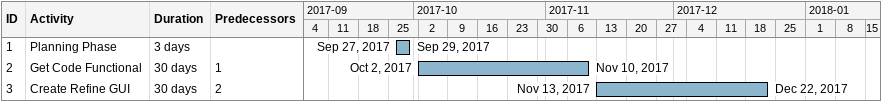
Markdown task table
| ID | Task | Duration | Start | Finish | Predecessors |
|---|---|---|---|---|---|
| 1 | Planning Phase | 3d | 2017-09-27 | 2017-09-29 |  |
| 2 | Get Code Functional | 30d | 2017-10-02 | 2017-11-10 | 1 |
| 3 | Create Refine GUI | 30d | 2017-11-13 | 2017-12-22 | 2 |
